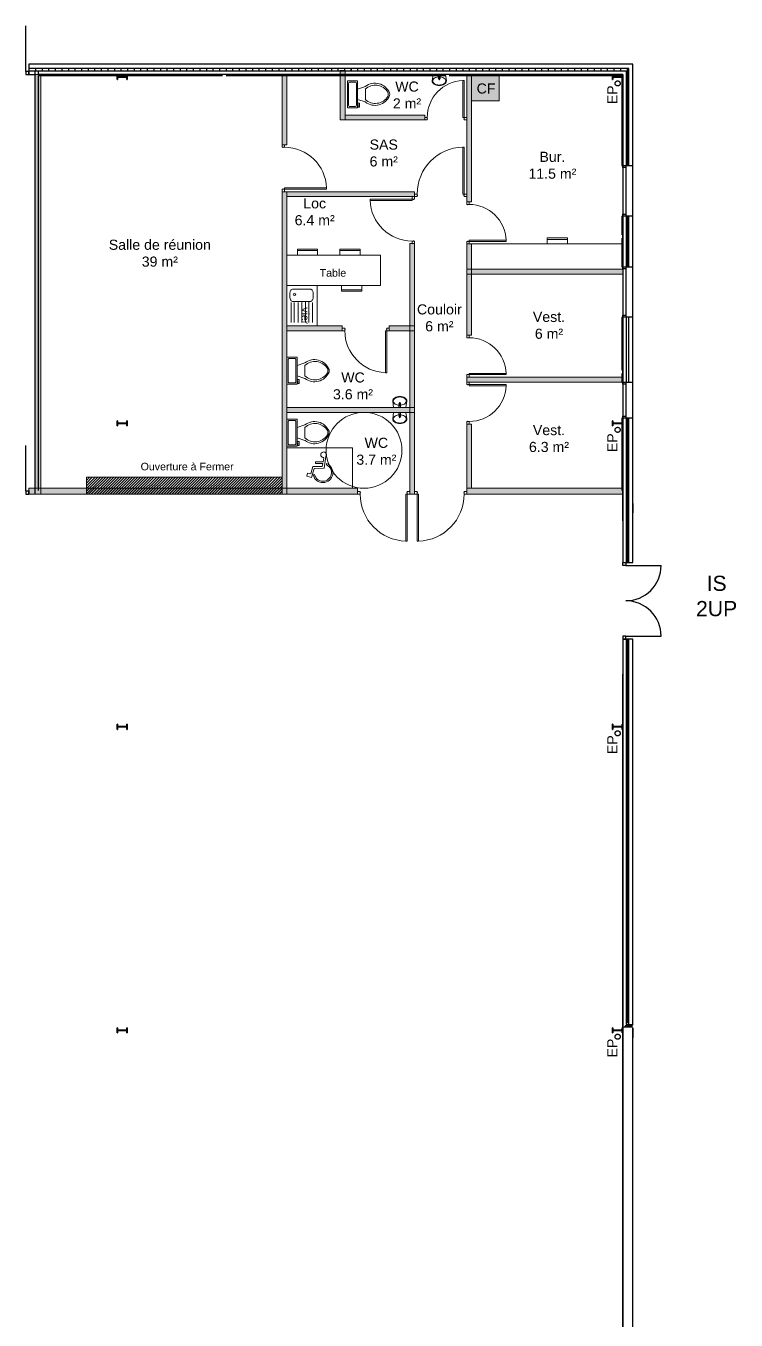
# Model space of a CAD drawing. Header units: millimetres. Extents: x 15590 to 15992, y 1055 to 1132.
# Drawn here: x 15607.87 to 15621.92, y 1090.53 to 1116.12 of the extents above; entities that cross this region are included whole.
import ezdxf

# ---------------------------------------------------------------- set-up
doc = ezdxf.new("R2010")
doc.units = ezdxf.units.MM
doc.header["$MEASUREMENT"] = 0
for name, pattern in [('Cache', [564.444447, 282.222223, -282.222223]), ('Court', [0.25, 0.05, -0.075, 0.05, -0.075]), ('Tirets', [0.004586, 0.002822, -0.001764])]:
    doc.linetypes.add(name, pattern=pattern)
doc.layers.get('0').update_dxf_attribs({"lineweight": 9})
for name, color, linetype in [('Cotation', 7, 'Continuous'), ('EP', 7, 'Continuous'), ('Gondoles.VETTI', 7, 'Continuous'), ('murs exterieurs.P', 7, 'Continuous'), ('murs interieurs.P', 7, 'Continuous'), ('structure', 7, 'Continuous')]:
    doc.layers.add(name, color=color, linetype=linetype)
for name, color, linetype, lineweight in [('DM cloison', 7, 'Continuous', 9), ('DM Divers', 7, 'Continuous', 9), ('DM locaux sociaux', 7, 'Continuous', 9), ('DM porte', 7, 'Continuous', 9), ('DM sanitaire', 7, 'Continuous', 9), ('Eléments', 7, 'Continuous', 9)]:
    doc.layers.add(name, color=color, linetype=linetype, lineweight=lineweight)
doc.styles.add('GENERATED_STYLE_2', font='')
doc.styles.get("Standard").update_dxf_attribs({"font": 'swiss.ttf', "height": 0.2})
doc.styles.get('GENERATED_STYLE_2').set_extended_font_data('Arial Occidental')
pattern_1 = [(90, (15581.94118, 1074.65998), (-0.13, 8e-18), []), (180, (15581.94118, 1074.65998), (-8e-18, -0.13), [])]

# ---------------------------------------------------------------- blocks, each defined once
blk = doc.blocks.new('*U14')
at = {"layer": 'DM cloison'}
blk.add_hatch(color=3, dxfattribs=at).paths.add_polyline_path([(116, 1000), (0, 1000), (0, -7300), (116, -7300)])
blk.add_lwpolyline([(0, 1000), (0, -7300), (116, -7300), (116, 1000)], close=True, dxfattribs=at)
blk = doc.blocks.new('*U15')
at = {"layer": 'DM cloison'}
blk.add_hatch(color=3, dxfattribs=at).paths.add_polyline_path([(-237, 116), (-237, 0), (4866, 0), (4866, 116)])
blk.add_lwpolyline([(-237, 0), (4866, 0), (4866, 116), (-237, 116)], close=True, dxfattribs=at)
blk = doc.blocks.new('*U17')
at = {"layer": 'DM cloison'}
blk.add_hatch(color=3, dxfattribs=at).paths.add_polyline_path([(0, 116), (0, 0), (1400, 0), (1400, 116)])
blk.add_lwpolyline([(0, 0), (1400, 0), (1400, 116), (0, 116)], close=True, dxfattribs=at)
blk = doc.blocks.new('*U18')
at = {"layer": 'DM cloison'}
blk.add_hatch(color=3, dxfattribs=at).paths.add_polyline_path([(-2085, 116), (-2085, 0), (1000, 0), (1000, 116)])
blk.add_lwpolyline([(-2085, 0), (1000, 0), (1000, 116), (-2085, 116)], close=True, dxfattribs=at)
blk = doc.blocks.new('*U19')
at = {"layer": 'DM cloison'}
blk.add_hatch(color=2, dxfattribs=at).paths.add_polyline_path([(-2085, 96), (-2085, 0), (1000, 0), (1000, 96)])
blk.add_lwpolyline([(-2085, 0), (1000, 0), (1000, 96), (-2085, 96)], close=True, dxfattribs=at)
blk = doc.blocks.new('*U24')
at = {"layer": 'DM cloison'}
blk.add_hatch(color=2, dxfattribs=at).paths.add_polyline_path([(96, 1616), (0, 1616), (0, 0), (96, 0)])
blk.add_lwpolyline([(0, 1616), (0, 0), (96, 0), (96, 1616)], close=True, dxfattribs=at)
blk = doc.blocks.new('*U21')
at = {"layer": 'DM cloison'}
blk.add_hatch(color=2, dxfattribs=at).paths.add_polyline_path([(96, 1271), (0, 1271), (0, 0), (96, 0)])
blk.add_lwpolyline([(0, 1271), (0, 0), (96, 0), (96, 1271)], close=True, dxfattribs=at)
blk = doc.blocks.new('*U20')
at = {"layer": 'DM porte'}
for p, q in [((50, 0), (0, 0)), ((0, 0), (0, -50)), ((50, -50), (50, 0)), ((0, -50), (50, -50)), ((15, -50), (15, -55)), ((15, -55), (25, -55)), ((25, -55), (25, -50)), ((50, -50), (50, -75)), ((50, -50), (780, -50)), ((50, -75), (780, -75)), ((780, -75), (780, -50)), ((0, -780), (0, -830)), ((50, -780), (0, -780)), ((0, -830), (50, -830)), ((15, -775), (25, -775)), ((15, -780), (15, -775)), ((25, -775), (25, -780)), ((50, -830), (50, -780))]:
    blk.add_line(p, q, dxfattribs=at)
blk.add_arc((50, -50), 730, 270, 358.0374, dxfattribs=at)
blk = doc.blocks.new('*U35')
at = {"layer": 'DM cloison'}
blk.add_hatch(color=2, dxfattribs=at).paths.add_polyline_path([(96, 1806), (0, 1806), (0, 0), (96, 0)])
blk.add_lwpolyline([(0, 1806), (0, 0), (96, 0), (96, 1806)], close=True, dxfattribs=at)
blk = doc.blocks.new('*U23')
at = {"layer": 'DM cloison'}
blk.add_hatch(color=2, dxfattribs=at).paths.add_polyline_path([(0, 96), (0, 0), (2526, 0), (2526, 96)])
blk.add_lwpolyline([(0, 0), (2526, 0), (2526, 96), (0, 96)], close=True, dxfattribs=at)
blk = doc.blocks.new('Porte 93')
at = {"layer": 'DM porte'}
for p, q in [((-75, 980), (-50, 980)), ((-75, 50), (-75, 980)), ((-50, 50), (-50, 980)), ((-1030, 0), (-1030, 50)), ((-1030, 50), (-980, 50)), ((-980, 0), (-1030, 0)), ((-980, 50), (-980, 0)), ((-975, 25), (-980, 25)), ((-980, 15), (-975, 15)), ((-975, 15), (-975, 25)), ((-50, 50), (-75, 50)), ((-55, 15), (-55, 25)), ((-55, 25), (-50, 25)), ((-50, 15), (-55, 15)), ((-50, 50), (0, 50)), ((-50, 0), (-50, 50)), ((0, 0), (-50, 0)), ((0, 50), (0, 0))]:
    blk.add_line(p, q, dxfattribs=at)
blk.add_arc((-50, 50), 930, 91.5404, 180, dxfattribs=at)
blk = doc.blocks.new('*U25')
at = {"layer": 'DM sanitaire'}
for p, q in [((-64, 533), (-267, 533)), ((-267, 533), (-267, 0)), ((-64, 0), (-64, 533)), ((-241, 483), (-241, 51)), ((-114, 508), (-216, 508)), ((-89, 51), (-89, 483)), ((-64, 368), (89, 419)), ((89, 368), (89, 165)), ((-267, 0), (-64, 0)), ((-216, 25), (-114, 25)), ((-64, 165), (89, 114)), ((-64, 89), (-25, 89)), ((-51, 64), (-64, 64)), ((-51, 13), (-51, 64)), ((-25, 13), (-51, 13)), ((-25, 89), (-25, 13))]:
    blk.add_line(p, q, dxfattribs=at)
for centre, radius, start, end in [((-219, 486), 22.5, 81.8699, 188.1301), ((-111, 486), 22.5, 351.8699, 98.1301), ((281, 177), 309, 22.0284, 128.5307), ((287, 160), 288, 31.053, 133.6321), ((441, 267), 102, 335.7318, 24.2682), ((470, 267), 102, 344.8605, 15.1395), ((-219, 48), 22.5, 171.8699, 278.1301), ((-111, 48), 22.5, 261.8699, 8.1301), ((281, 356), 309, 231.4691, 337.9714), ((287, 373), 288, 226.3677, 328.9468)]:
    blk.add_arc(centre, radius, start, end, dxfattribs=at)
blk = doc.blocks.new('Lavabo')
at = {"layer": 'DM sanitaire', "color": 7, "linetype": 'Continuous'}
for p, q in [((-175, 0), (-200, -183)), ((175, 0), (-175, 0)), ((200, -183), (175, 0)), ((-200, -183), (-196, -209)), ((-196, -209), (-185, -234)), ((-185, -234), (-166, -257)), ((-183, -183), (-180, -160)), ((-180, -206), (-183, -183)), ((-180, -160), (-170, -139)), ((-170, -228), (-180, -206)), ((-170, -139), (-153, -118)), ((-153, -248), (-170, -228)), ((-166, -257), (-142, -278)), ((-153, -118), (-130, -101)), ((-130, -266), (-153, -248)), ((-142, -278), (-111, -294)), ((-130, -101), (-102, -86)), ((-102, -280), (-130, -266)), ((-111, -294), (-77, -306)), ((-102, -86), (-70, -75)), ((-70, -291), (-102, -280)), ((-77, -306), (-39, -314)), ((-70, -75), (-36, -69)), ((-36, -298), (-70, -291)), ((-39, -314), (0, -317)), ((-36, -69), (0, -67)), ((0, -300), (-36, -298)), ((-23, -25), (-25, -29)), ((-25, -29), (-25, -34)), ((-25, -34), (-25, -38)), ((-25, -38), (-23, -42)), ((-23, -26), (-24, -30)), ((-24, -30), (-24, -35)), ((-24, -31), (-24, -32)), ((-24, -32), (-24, -34)), ((-24, -35), (-21, -75)), ((-24, -35), (-21, -75)), ((-24, -35), (-24, -35)), ((-22, -21), (-23, -25)), ((-21, -22), (-23, -26)), ((-23, -42), (-23, -42)), ((-19, -17), (-22, -21)), ((-19, -18), (-21, -22)), ((-21, -75), (-20, -79)), ((-21, -75), (-20, -78)), ((-20, -78), (-19, -82)), ((-20, -79), (-19, -83)), ((-16, -14), (-19, -17)), ((-16, -15), (-19, -18)), ((-19, -82), (-17, -85)), ((-19, -83), (-17, -86)), ((-18, -85), (-11, -138)), ((-17, -85), (-15, -88)), ((-17, -86), (-15, -89)), ((-12, -12), (-16, -14)), ((-12, -13), (-16, -15)), ((-15, -88), (-12, -90)), ((-15, -89), (-12, -91)), ((-14, -73), (-14, -58)), ((-14, -58), (14, -58)), ((-14, -59), (14, -59)), ((-13, -76), (-14, -73)), ((-13, -78), (-13, -76)), ((-12, -80), (-13, -78)), ((-9, -10), (-12, -12)), ((-9, -11), (-12, -13)), ((-10, -82), (-12, -80)), ((-12, -90), (-9, -92)), ((-12, -91), (-9, -93)), ((-11, -138), (-11, -140)), ((-11, -140), (-10, -142)), ((-9, -84), (-10, -82)), ((-10, -142), (-9, -143)), ((-4, -9), (-9, -10)), ((-4, -10), (-9, -11)), ((-7, -85), (-9, -84)), ((-9, -92), (-6, -93)), ((-9, -93), (-6, -94)), ((-9, -143), (-7, -145)), ((-5, -86), (-7, -85)), ((-7, -145), (-6, -146)), ((-6, -93), (-2, -94)), ((-6, -94), (-2, -95)), ((-6, -146), (-4, -147)), ((-2, -87), (-5, -86)), ((0, -9), (-4, -9)), ((0, -9), (-4, -10)), ((-4, -147), (-2, -148)), ((0, -87), (-2, -87)), ((-2, -94), (2, -94)), ((-2, -95), (2, -95)), ((-2, -148), (0, -148)), ((4, -9), (0, -9)), ((4, -10), (0, -9)), ((0, -67), (36, -69)), ((2, -87), (0, -87)), ((0, -148), (2, -148)), ((36, -298), (0, -300)), ((0, -317), (39, -314)), ((5, -86), (2, -87)), ((2, -94), (6, -93)), ((2, -95), (6, -94)), ((2, -148), (4, -147)), ((9, -10), (4, -9)), ((9, -11), (4, -10)), ((4, -147), (6, -146)), ((7, -85), (5, -86)), ((6, -93), (9, -92)), ((6, -94), (9, -93)), ((6, -146), (7, -145)), ((9, -84), (7, -85)), ((7, -145), (9, -143)), ((12, -12), (9, -10)), ((12, -13), (9, -11)), ((10, -82), (9, -84)), ((9, -92), (12, -90)), ((9, -93), (12, -91)), ((9, -143), (10, -142)), ((12, -80), (10, -82)), ((10, -142), (11, -140)), ((11, -138), (18, -85)), ((11, -140), (11, -138)), ((16, -14), (12, -12)), ((16, -15), (12, -13)), ((13, -78), (12, -80)), ((12, -90), (15, -88)), ((12, -91), (15, -89)), ((14, -73), (13, -76)), ((13, -76), (13, -78)), ((14, -58), (14, -73)), ((15, -88), (17, -85)), ((15, -89), (17, -86)), ((19, -17), (16, -14)), ((19, -18), (16, -15)), ((17, -85), (19, -82)), ((17, -86), (19, -83)), ((22, -21), (19, -17)), ((21, -22), (19, -18)), ((19, -82), (20, -78)), ((19, -83), (20, -79)), ((20, -79), (21, -75)), ((20, -78), (21, -75)), ((23, -26), (21, -22)), ((21, -75), (24, -35)), ((21, -75), (24, -35)), ((23, -25), (22, -21)), ((25, -29), (23, -25)), ((24, -30), (23, -26)), ((23, -42), (25, -38)), ((23, -42), (23, -42)), ((24, -35), (24, -30)), ((24, -32), (24, -31)), ((24, -34), (24, -32)), ((24, -35), (24, -35)), ((25, -34), (25, -29)), ((25, -38), (25, -34)), ((36, -69), (70, -75)), ((70, -291), (36, -298)), ((39, -314), (77, -306)), ((70, -75), (102, -86)), ((102, -280), (70, -291)), ((77, -306), (111, -294)), ((102, -86), (130, -101)), ((130, -266), (102, -280)), ((111, -294), (142, -278)), ((130, -101), (153, -118)), ((153, -248), (130, -266)), ((142, -278), (166, -257)), ((153, -118), (170, -139)), ((170, -228), (153, -248)), ((166, -257), (185, -234)), ((170, -139), (180, -160)), ((180, -206), (170, -228)), ((180, -160), (183, -183)), ((183, -183), (180, -206)), ((185, -234), (196, -209)), ((196, -209), (200, -183))]:
    blk.add_line(p, q, dxfattribs=at)
blk.add_circle((0, -100), 30, dxfattribs=at)
blk = doc.blocks.new('Cigle handicapé')
at = {"layer": 'DM sanitaire', "color": 0, "linetype": 'ByBlock'}
for p, q in [((4, 214), (20, 296)), ((60, 322), (28, 86)), ((-235, -25), (-199, 123)), ((-172, 85), (-222, -96)), ((-199, 123), (-15, 124)), ((28, 86), (-172, 85)), ((-144, 213), (4, 214)), ((-144, 181), (-144, 213)), ((-3, 182), (-144, 181)), ((-15, 124), (-3, 182)), ((73, 183), (69, 154)), ((-315, -68), (-301, -11)), ((-222, -96), (-315, -68)), ((-301, -11), (-235, -25)), ((-192, -44), (-165, -37))]:
    blk.add_line(p, q, dxfattribs=at)
for centre, radius, start, end in [((13, 353), 56.3, 326.5723, 277.3675), ((0, 0), 197, 192.7923, 68.4146), ((0, 0), 169, 192.7923, 66.0275)]:
    blk.add_arc(centre, radius, start, end, dxfattribs=at)
blk = doc.blocks.new('Handi sanitaire')
at = {"layer": 'DM sanitaire'}
blk.add_lwpolyline([(0, 0), (1300, 0), (1300, 800), (0, 800)], close=True, dxfattribs=at)
blk.add_blockref('Cigle handicapé', (712, 309), dxfattribs=at)
blk = doc.blocks.new('*U34')
at = {"layer": 'DM cloison'}
blk.add_hatch(color=2, dxfattribs=at).paths.add_polyline_path([(96, 3338), (0, 3338), (0, 0), (96, 0)])
blk.add_lwpolyline([(0, 3338), (0, 0), (96, 0), (96, 3338)], close=True, dxfattribs=at)
blk = doc.blocks.new('*U29')
at = {"layer": 'DM cloison'}
blk.add_hatch(color=2, dxfattribs=at).paths.add_polyline_path([(500, 96), (500, 0), (1000, 0), (1000, 96)])
blk.add_lwpolyline([(500, 0), (1000, 0), (1000, 96), (500, 96)], close=True, dxfattribs=at)
blk = doc.blocks.new('*U31')
at = {"layer": 'DM porte'}
for p, q in [((-880, 50), (-930, 50)), ((-930, 50), (-930, 0)), ((-930, 0), (-880, 0)), ((-880, 0), (-880, 50)), ((-880, 35), (-875, 35)), ((-875, 25), (-880, 25)), ((-875, 35), (-875, 25)), ((-50, 0), (-75, 0)), ((-75, 0), (-75, -830)), ((-55, 35), (-55, 25)), ((-50, 35), (-55, 35)), ((-55, 25), (-50, 25)), ((-50, 50), (-50, 0)), ((0, 50), (-50, 50)), ((-50, 0), (0, 0)), ((-50, 0), (-50, -830)), ((0, 0), (0, 50)), ((-75, -830), (-50, -830))]:
    blk.add_line(p, q, dxfattribs=at)
blk.add_arc((-50, 0), 830, 180, 268.274, dxfattribs=at)
blk = doc.blocks.new('*U32')
at = {"layer": 'DM cloison'}
blk.add_hatch(color=2, dxfattribs=at).paths.add_polyline_path([(0, 96), (0, 0), (1096, 0), (1096, 96)])
blk.add_lwpolyline([(0, 0), (1096, 0), (1096, 96), (0, 96)], close=True, dxfattribs=at)
blk = doc.blocks.new('*U33')
at = {"layer": 'DM porte'}
for p, q in [((-50, 0), (0, 0)), ((0, 0), (0, -50)), ((-50, -50), (-880, -50)), ((-880, -75), (-880, -50)), ((-50, -75), (-880, -75)), ((-50, -50), (-50, 0)), ((0, -50), (-50, -50)), ((-50, -50), (-50, -75)), ((-25, -55), (-25, -50)), ((-15, -55), (-25, -55)), ((-15, -50), (-15, -55)), ((-50, -930), (-50, -880)), ((-50, -880), (0, -880)), ((0, -930), (-50, -930)), ((-15, -875), (-25, -875)), ((-25, -875), (-25, -880)), ((-15, -880), (-15, -875)), ((0, -880), (0, -930))]:
    blk.add_line(p, q, dxfattribs=at)
blk.add_arc((-50, -50), 830, 181.726, 270, dxfattribs=at)
blk = doc.blocks.new('*U22')
at = {"layer": 'DM cloison'}
blk.add_hatch(color=2, dxfattribs=at).paths.add_polyline_path([(96, 2236), (0, 2236), (0, -285), (96, -285)])
blk.add_lwpolyline([(0, 2236), (0, -285), (96, -285), (96, 2236)], close=True, dxfattribs=at)
blk = doc.blocks.new('*U36')
at = {"layer": 'DM cloison'}
blk.add_hatch(color=2, dxfattribs=at).paths.add_polyline_path([(-1405, 96), (-1405, 0), (170, 0), (170, 96)])
blk.add_lwpolyline([(-1405, 0), (170, 0), (170, 96), (-1405, 96)], close=True, dxfattribs=at)
blk = doc.blocks.new('*U37')
at = {"layer": 'DM cloison'}
blk.add_hatch(color=2, dxfattribs=at).paths.add_polyline_path([(96, 1000), (0, 1000), (0, 19), (96, 19)])
blk.add_lwpolyline([(0, 1000), (0, 19), (96, 19), (96, 1000)], close=True, dxfattribs=at)
blk = doc.blocks.new('Porte 73')
at = {"layer": 'DM porte'}
for p, q in [((-75, 780), (-50, 780)), ((-75, 50), (-75, 780)), ((-50, 50), (-50, 780)), ((-830, 0), (-830, 50)), ((-830, 50), (-780, 50)), ((-780, 0), (-830, 0)), ((-780, 50), (-780, 0)), ((-775, 25), (-780, 25)), ((-780, 15), (-775, 15)), ((-775, 15), (-775, 25)), ((-50, 50), (-75, 50)), ((-55, 15), (-55, 25)), ((-55, 25), (-50, 25)), ((-50, 15), (-55, 15)), ((-50, 50), (0, 50)), ((-50, 0), (-50, 50)), ((0, 0), (-50, 0)), ((0, 50), (0, 0))]:
    blk.add_line(p, q, dxfattribs=at)
blk.add_arc((-50, 50), 730, 91.9626, 180, dxfattribs=at)
blk = doc.blocks.new('*U38')
at = {"layer": 'DM porte'}
for p, q in [((0, 880), (0, 930)), ((0, 930), (50, 930)), ((50, 880), (0, 880)), ((15, 880), (15, 875)), ((15, 875), (25, 875)), ((25, 875), (25, 880)), ((50, 930), (50, 880)), ((0, 50), (50, 50)), ((0, 0), (0, 50)), ((50, 0), (0, 0)), ((15, 55), (25, 55)), ((15, 50), (15, 55)), ((25, 55), (25, 50)), ((50, 50), (50, 75)), ((50, 75), (880, 75)), ((50, 50), (50, 0)), ((50, 50), (880, 50)), ((880, 75), (880, 50))]:
    blk.add_line(p, q, dxfattribs=at)
blk.add_arc((50, 50), 830, 1.726, 90, dxfattribs=at)
blk = doc.blocks.new('*U39')
at = {"layer": 'DM cloison'}
blk.add_hatch(color=2, dxfattribs=at).paths.add_polyline_path([(96, 5864), (0, 5864), (0, 0), (96, 0)])
blk.add_lwpolyline([(0, 5864), (0, 0), (96, 0), (96, 5864)], close=True, dxfattribs=at)
blk = doc.blocks.new('*U40')
at = {"layer": 'DM cloison'}
blk.add_hatch(color=2, dxfattribs=at).paths.add_polyline_path([(96, 1389), (0, 1389), (0, 0), (96, 0)])
blk.add_lwpolyline([(0, 1389), (0, 0), (96, 0), (96, 1389)], close=True, dxfattribs=at)
blk = doc.blocks.new('2 UP')
at = {"layer": 'DM Divers', "insert": (66, -204), "char_height": 300, "width": 1121.01, "attachment_point": 2}
blk.add_mtext('{\\fArial|b0|i0|c0|p34;\\C1;IS \\P2UP}', dxfattribs=at)
blk = doc.blocks.new('Chaise')
at = {"layer": 'DM Divers', "linetype": 'Continuous', "lineweight": 9, "ltscale": 0.4}
for p, q in [((0, 0), (0, 118)), ((400, 118), (400, 0))]:
    blk.add_line(p, q, dxfattribs=at)
at = {"layer": 'DM Divers', "lineweight": 9}
for p, q in [((0, 118), (400, 118)), ((0, 87), (400, 87))]:
    blk.add_line(p, q, dxfattribs=at)
blk = doc.blocks.new('Table')
at = {"layer": 'DM locaux sociaux'}
for p, q in [((1852, 600), (0, 600)), ((0, 600), (0, 0)), ((1852, 0), (1852, 600)), ((0, 0), (1852, 0))]:
    blk.add_line(p, q, dxfattribs=at)
blk.add_text('Table', height=150, dxfattribs=at).set_placement((649, 173))
blk = doc.blocks.new('*U55')
at = {"layer": 'DM Divers', "linetype": 'Continuous', "lineweight": 9, "ltscale": 0.4}
for p, q in [((-400, 118), (-400, 236)), ((0, 236), (0, 118))]:
    blk.add_line(p, q, dxfattribs=at)
at = {"layer": 'DM Divers', "lineweight": 9}
for p, q in [((0, 149), (-400, 149)), ((0, 118), (-400, 118))]:
    blk.add_line(p, q, dxfattribs=at)
blk = doc.blocks.new('CF')
blk.add_hatch(color=253).paths.add_polyline_path([(0, 0), (550, 0), (550, 500), (0, 500)])
at = {"layer": 'DM locaux sociaux'}
blk.add_lwpolyline([(0, 0), (550, 0), (550, 500), (0, 500)], close=True, dxfattribs=at)
at = {"layer": 'Eléments', "color": 5, "linetype": 'Cache', "ltscale": 250}
blk.add_lwpolyline([(0, 0), (550, 0), (550, 500), (0, 500)], close=True, dxfattribs=at)
at = {"layer": 'DM locaux sociaux', "insert": (101, 342), "char_height": 200, "width": 1584.49, "attachment_point": 1}
blk.add_mtext('{\\fArial|b0|i0|c238|p34;\\C1;CF}', dxfattribs=at)

msp = doc.modelspace()

# ---------------------------------------------------------------- hatches: boundary and pattern name
at = {"layer": 'DM cloison'}
h = msp.add_hatch(dxfattribs=at)
h.set_pattern_fill('ANSI31', color=1, scale=0.3, style=0)
h.set_pattern_definition([(45, (15590.298628, 1070.328434), (-0.026516504, 0.026516504), [])])
h.paths.add_polyline_path([(15612.941, 1106.859), (15609.071, 1106.859), (15609.071, 1107.197), (15612.941, 1107.197)])
at = {"layer": 'murs exterieurs.P', "linetype": 'Continuous', "ltscale": 1000}
h = msp.add_hatch(dxfattribs=at)
h.set_pattern_fill('ISOLANT_POLYSTYRENE_0005', color=256, scale=0.1, angle=90, style=0, pattern_type=2)
h.set_pattern_definition(pattern_1)
h.paths.add_polyline_path([(15610.007, 1115.279), (15607.935, 1115.279), (15607.935, 1115.229), (15610.007, 1115.229)], flags=0)
h = msp.add_hatch(dxfattribs=at)
h.set_pattern_fill('ISOLANT_POLYSTYRENE_0005', color=256, scale=0.1, angle=90, style=0, pattern_type=2)
h.set_pattern_definition([(90, (15583.89069, 1074.65998), (-0.13, 8e-18), []), (180, (15583.89069, 1074.65998), (-8e-18, -0.13), [])])
h.paths.add_polyline_path([(15611.956, 1115.279), (15609.884, 1115.279), (15609.884, 1115.229), (15611.956, 1115.229)], flags=0)
h = msp.add_hatch(dxfattribs=at)
h.set_pattern_fill('ISOLANT_POLYSTYRENE_0005', color=256, scale=0.1, angle=90, style=0, pattern_type=2)
h.set_pattern_definition(pattern_1)
h.paths.add_polyline_path([(15613.003, 1115.279), (15611.007, 1115.279), (15611.007, 1115.229), (15613.003, 1115.229)], flags=0)
h = msp.add_hatch(dxfattribs=at)
h.set_pattern_fill('ISOLANT_POLYSTYRENE_0005', color=256, scale=0.1, angle=90, style=0, pattern_type=2)
h.set_pattern_definition([(90, (15586.75277, 1074.65998), (-0.13, 8e-18), []), (180, (15586.75277, 1074.65998), (-8e-18, -0.13), [])])
h.paths.add_polyline_path([(15614.818, 1115.279), (15612.746, 1115.279), (15612.746, 1115.229), (15614.818, 1115.229)], flags=0)
h = msp.add_hatch(dxfattribs=at)
h.set_pattern_fill('ISOLANT_POLYSTYRENE_0005', color=256, scale=0.1, angle=90, style=0, pattern_type=2)
h.set_pattern_definition(pattern_1)
h.paths.add_polyline_path([(15619.799, 1115.279), (15614.003, 1115.279), (15614.003, 1115.229), (15619.749, 1115.229)], flags=0)
h = msp.add_hatch(dxfattribs=at)
h.set_pattern_fill('ISOLANT_POLYSTYRENE_0005', color=256, scale=0.1, angle=90, style=0, pattern_type=2)
h.set_pattern_definition(pattern_1)
h.paths.add_polyline_path([(15619.799, 1113.356), (15619.799, 1115.279), (15619.749, 1115.229), (15619.749, 1113.356)], flags=0)
h = msp.add_hatch(dxfattribs=at)
h.set_pattern_fill('ISOLANT_POLYSTYRENE_0005', color=256, scale=0.1, angle=90, style=0, pattern_type=2)
h.set_pattern_definition(pattern_1)
h.paths.add_polyline_path([(15619.799, 1111.356), (15619.799, 1112.356), (15619.749, 1112.356), (15619.749, 1111.356)], flags=0)
h = msp.add_hatch(dxfattribs=at)
h.set_pattern_fill('ISOLANT_POLYSTYRENE_0005', color=256, scale=0.1, angle=90, style=0, pattern_type=2)
h.set_pattern_definition(pattern_1)
h.paths.add_polyline_path([(15619.799, 1105.51), (15619.799, 1108.361), (15619.749, 1108.361), (15619.749, 1105.51)], flags=0)
h = msp.add_hatch(dxfattribs=at)
h.set_pattern_fill('ISOLANT_POLYSTYRENE_0005', color=256, scale=0.1, angle=90, style=0, pattern_type=2)
h.set_pattern_definition(pattern_1)
h.paths.add_polyline_path([(15619.799, 1096.428), (15619.799, 1103.99), (15619.749, 1103.99), (15619.749, 1096.378)], flags=0)
msp.add_hatch(color=256, dxfattribs=at).paths.add_polyline_path([(15619.679, 1096.308), (15619.879, 1096.308), (15619.879, 1096.378), (15619.749, 1096.378)], flags=0)

# ---------------------------------------------------------------- linework, layer by layer
at = {"layer": 'Cotation', "linetype": 'Continuous', "ltscale": 1000}
for p, q in [((15615.004, 1115.359), (15614.816, 1115.359)), ((15615.004, 1115.159), (15614.816, 1115.159)), ((15617.502, 1115.359), (15617.314, 1115.359)), ((15617.502, 1115.159), (15617.314, 1115.159)), ((15619.659, 1107.711), (15619.659, 1107.523)), ((15619.679, 1107.711), (15619.679, 1107.523))]:
    msp.add_line(p, q, dxfattribs=at)
at = {"layer": 'DM cloison'}
msp.add_line((15616.689, 1111.808), (15619.679, 1111.808), dxfattribs=at)
at = {"layer": 'DM cloison', "color": 1}
msp.add_lwpolyline([(15612.941, 1106.859), (15609.071, 1106.859), (15609.071, 1107.197), (15612.941, 1107.197)], close=True, dxfattribs=at)
at = {"layer": 'DM locaux sociaux', "color": 1, "linetype": 'Cache'}
msp.add_circle((15614.563, 1107.726), 0.75, dxfattribs=at)
at = {"layer": 'DM sanitaire', "color": 7, "linetype": 'Continuous'}
for p, q in [((15613.037, 1110.787), (15613.037, 1110.987)), ((15613.037, 1110.187), (15613.037, 1110.987)), ((15613.037, 1110.987), (15613.637, 1110.987)), ((15613.097, 1110.838), (15613.099, 1110.853)), ((15613.097, 1110.746), (15613.097, 1110.838)), ((15613.099, 1110.853), (15613.102, 1110.867)), ((15613.102, 1110.867), (15613.108, 1110.88)), ((15613.108, 1110.88), (15613.115, 1110.891)), ((15613.115, 1110.891), (15613.124, 1110.9)), ((15613.124, 1110.9), (15613.134, 1110.907)), ((15613.134, 1110.907), (15613.146, 1110.912)), ((15613.146, 1110.912), (15613.157, 1110.913)), ((15613.497, 1110.913), (15613.157, 1110.913)), ((15613.169, 1110.821), (15613.162, 1110.807)), ((15613.162, 1110.807), (15613.169, 1110.793)), ((15613.187, 1110.827), (15613.169, 1110.821)), ((15613.169, 1110.793), (15613.187, 1110.787)), ((15613.204, 1110.821), (15613.187, 1110.827)), ((15613.187, 1110.787), (15613.204, 1110.793)), ((15613.212, 1110.807), (15613.204, 1110.821)), ((15613.204, 1110.793), (15613.212, 1110.807)), ((15613.509, 1110.912), (15613.497, 1110.913)), ((15613.52, 1110.907), (15613.509, 1110.912)), ((15613.531, 1110.9), (15613.52, 1110.907)), ((15613.54, 1110.891), (15613.531, 1110.9)), ((15613.547, 1110.88), (15613.54, 1110.891)), ((15613.553, 1110.867), (15613.547, 1110.88)), ((15613.556, 1110.853), (15613.553, 1110.867)), ((15613.557, 1110.838), (15613.556, 1110.853)), ((15613.557, 1110.746), (15613.557, 1110.838)), ((15613.637, 1110.187), (15613.637, 1110.987)), ((15613.637, 1110.987), (15613.637, 1110.187)), ((15613.099, 1110.731), (15613.097, 1110.746)), ((15613.102, 1110.717), (15613.099, 1110.731)), ((15613.108, 1110.704), (15613.102, 1110.717)), ((15613.115, 1110.693), (15613.108, 1110.704)), ((15613.124, 1110.684), (15613.115, 1110.693)), ((15613.123, 1110.649), (15613.123, 1110.251)), ((15613.134, 1110.677), (15613.124, 1110.684)), ((15613.146, 1110.672), (15613.134, 1110.677)), ((15613.157, 1110.671), (15613.146, 1110.672)), ((15613.497, 1110.671), (15613.157, 1110.671)), ((15613.18, 1110.649), (15613.18, 1110.251)), ((15613.263, 1110.649), (15613.263, 1110.251)), ((15613.333, 1110.649), (15613.333, 1110.251)), ((15613.403, 1110.649), (15613.403, 1110.251)), ((15613.473, 1110.649), (15613.473, 1110.251)), ((15613.497, 1110.671), (15613.509, 1110.672)), ((15613.509, 1110.672), (15613.52, 1110.677)), ((15613.52, 1110.677), (15613.531, 1110.684)), ((15613.531, 1110.684), (15613.54, 1110.693)), ((15613.54, 1110.693), (15613.547, 1110.704)), ((15613.543, 1110.649), (15613.543, 1110.251)), ((15613.547, 1110.704), (15613.553, 1110.717)), ((15613.553, 1110.717), (15613.556, 1110.731)), ((15613.556, 1110.731), (15613.557, 1110.746)), ((15613.637, 1110.187), (15613.037, 1110.187))]:
    msp.add_line(p, q, dxfattribs=at)
at = {"layer": 'EP', "linetype": 'Tirets', "ltscale": 1000}
for centre in [(15619.579, 1114.981), (15619.579, 1108.131), (15619.579, 1102.13), (15619.579, 1096.129)]:
    msp.add_circle(centre, 0.05, dxfattribs=at)
at = {"layer": 'Gondoles.VETTI', "linetype": 'Continuous', "ltscale": 1000}
for p, q in [((15619.679, 1106.759), (15619.679, 1106.859)), ((15619.679, 1106.859), (15619.679, 1106.329)), ((15619.679, 1106.329), (15619.679, 1106.759)), ((15619.679, 1103.3), (15619.679, 1076.7)), ((15619.679, 1076.7), (15619.679, 1103.3))]:
    msp.add_line(p, q, dxfattribs=at)
at = {"layer": 'murs exterieurs.P', "linetype": 'Continuous', "ltscale": 1000}
for p, q in [((15607.875, 1115.219), (15607.875, 1116.119)), ((15607.935, 1115.219), (15607.875, 1115.219)), ((15607.875, 1115.219), (15607.875, 1115.159)), ((15607.875, 1115.159), (15607.935, 1115.159)), ((15607.935, 1115.359), (15607.935, 1115.279)), ((15611.007, 1115.279), (15607.935, 1115.279)), ((15607.935, 1115.279), (15607.935, 1115.229)), ((15607.935, 1115.159), (15607.935, 1115.219)), ((15608.055, 1115.229), (15608.055, 1115.159)), ((15608.125, 1115.159), (15608.125, 1115.229)), ((15610.007, 1115.159), (15611.007, 1115.159)), ((15614.003, 1115.279), (15611.007, 1115.279)), ((15613.003, 1115.159), (15614.003, 1115.159)), ((15619.799, 1115.279), (15614.003, 1115.279)), ((15619.799, 1113.356), (15619.799, 1115.279)), ((15619.679, 1113.356), (15619.679, 1112.356)), ((15619.679, 1113.316), (15619.679, 1113.356)), ((15619.679, 1113.356), (15619.739, 1113.356)), ((15619.739, 1113.356), (15619.739, 1113.316)), ((15619.749, 1113.356), (15619.799, 1113.356)), ((15619.799, 1113.356), (15619.879, 1113.356)), ((15619.879, 1112.356), (15619.879, 1113.356)), ((15619.739, 1113.316), (15619.679, 1113.316)), ((15619.679, 1113.316), (15619.679, 1112.396)), ((15619.739, 1113.316), (15619.739, 1112.396)), ((15619.679, 1112.356), (15619.679, 1112.396)), ((15619.679, 1112.396), (15619.739, 1112.396)), ((15619.739, 1112.356), (15619.679, 1112.356)), ((15619.739, 1112.396), (15619.739, 1112.356)), ((15619.799, 1112.356), (15619.749, 1112.356)), ((15619.879, 1112.356), (15619.799, 1112.356)), ((15619.799, 1111.356), (15619.799, 1112.356)), ((15619.679, 1111.356), (15619.679, 1110.356)), ((15619.679, 1111.316), (15619.679, 1111.356)), ((15619.679, 1111.356), (15619.739, 1111.356)), ((15619.739, 1111.316), (15619.679, 1111.316)), ((15619.679, 1111.316), (15619.679, 1110.396)), ((15619.739, 1111.356), (15619.739, 1111.316)), ((15619.739, 1111.316), (15619.739, 1110.396)), ((15619.749, 1111.356), (15619.799, 1111.356)), ((15619.799, 1111.356), (15619.879, 1111.356)), ((15619.879, 1110.356), (15619.879, 1111.356)), ((15619.679, 1110.356), (15619.679, 1110.396)), ((15619.679, 1110.396), (15619.739, 1110.396)), ((15619.739, 1110.356), (15619.679, 1110.356)), ((15619.739, 1110.396), (15619.739, 1110.356)), ((15619.799, 1110.356), (15619.749, 1110.356)), ((15619.879, 1110.356), (15619.799, 1110.356)), ((15619.799, 1109.076), (15619.799, 1110.356)), ((15619.679, 1109.076), (15619.679, 1108.361)), ((15619.679, 1109.036), (15619.679, 1109.076)), ((15619.679, 1109.076), (15619.739, 1109.076)), ((15619.739, 1109.036), (15619.679, 1109.036)), ((15619.679, 1109.036), (15619.679, 1108.401)), ((15619.739, 1109.076), (15619.739, 1109.036)), ((15619.739, 1109.036), (15619.739, 1108.401)), ((15619.749, 1109.076), (15619.799, 1109.076)), ((15619.799, 1109.076), (15619.879, 1109.076)), ((15619.879, 1108.361), (15619.879, 1109.076)), ((15619.679, 1108.361), (15619.679, 1108.401)), ((15619.679, 1108.401), (15619.739, 1108.401)), ((15619.739, 1108.361), (15619.679, 1108.361)), ((15619.739, 1108.401), (15619.739, 1108.361)), ((15619.799, 1108.361), (15619.749, 1108.361)), ((15619.879, 1108.361), (15619.799, 1108.361)), ((15619.799, 1105.51), (15619.799, 1108.361)), ((15607.875, 1106.919), (15607.875, 1107.819)), ((15607.935, 1106.919), (15607.875, 1106.919)), ((15607.875, 1106.919), (15607.875, 1106.859)), ((15607.875, 1106.859), (15607.935, 1106.859)), ((15607.935, 1106.859), (15607.935, 1106.919)), ((15619.679, 1105.45), (15619.679, 1105.51)), ((15619.679, 1105.51), (15619.739, 1105.51)), ((15619.739, 1105.45), (15619.679, 1105.45)), ((15619.739, 1105.51), (15619.739, 1105.45)), ((15619.739, 1105.45), (15620.439, 1105.45)), ((15619.749, 1105.51), (15619.799, 1105.51)), ((15619.799, 1105.51), (15619.879, 1105.51)), ((15619.739, 1104.05), (15619.679, 1104.05)), ((15619.679, 1104.05), (15619.679, 1103.99)), ((15619.679, 1103.99), (15619.739, 1103.99)), ((15619.739, 1103.99), (15619.739, 1104.05)), ((15619.739, 1104.05), (15620.439, 1104.05)), ((15619.799, 1103.99), (15619.749, 1103.99)), ((15619.879, 1103.99), (15619.799, 1103.99)), ((15619.799, 1096.374), (15619.799, 1103.99))]:
    msp.add_line(p, q, dxfattribs=at)
at = {"layer": 'murs exterieurs.P', "color": 31, "linetype": 'Continuous', "lineweight": 25, "ltscale": 1000}
for p, q in [((15607.935, 1115.229), (15607.935, 1115.159)), ((15607.935, 1115.229), (15611.007, 1115.229)), ((15611.007, 1115.229), (15614.003, 1115.229)), ((15614.003, 1115.229), (15619.749, 1115.229)), ((15619.749, 1115.229), (15619.749, 1113.356)), ((15619.679, 1113.356), (15619.749, 1113.356)), ((15619.749, 1112.356), (15619.679, 1112.356)), ((15619.749, 1112.356), (15619.749, 1111.356)), ((15619.679, 1111.356), (15619.749, 1111.356)), ((15619.749, 1110.356), (15619.679, 1110.356)), ((15619.749, 1110.356), (15619.749, 1109.076)), ((15619.679, 1109.076), (15619.749, 1109.076)), ((15619.749, 1108.361), (15619.679, 1108.361)), ((15619.749, 1108.361), (15619.749, 1105.51)), ((15607.935, 1106.929), (15607.935, 1106.859)), ((15619.679, 1105.51), (15619.749, 1105.51)), ((15619.749, 1103.99), (15619.679, 1103.99)), ((15619.749, 1103.99), (15619.749, 1096.378))]:
    msp.add_line(p, q, dxfattribs=at)
at = {"layer": 'murs exterieurs.P', "linetype": 'Continuous', "ltscale": 1000, "flags": 128}
for points in [[(15611.007, 1115.359), (15607.935, 1115.359)], [(15613.003, 1115.359), (15611.007, 1115.359)], [(15619.879, 1115.359), (15612.953, 1115.359)], [(15619.879, 1113.356), (15619.879, 1115.359)], [(15619.879, 1111.356), (15619.879, 1112.356)], [(15619.879, 1109.076), (15619.879, 1110.356)], [(15619.879, 1105.51), (15619.879, 1108.361)], [(15619.879, 1096.359), (15619.879, 1103.99)], [(15619.679, 1096.308), (15619.679, 1070.51)], [(15619.879, 1070.51), (15619.879, 1096.308)]]:
    msp.add_lwpolyline(points, dxfattribs=at)
at = {"layer": 'murs exterieurs.P', "color": 31, "linetype": 'Continuous', "lineweight": 25, "ltscale": 1000, "flags": 128}
for points in [[(15607.935, 1115.159), (15608.055, 1115.159)], [(15608.125, 1115.159), (15610.007, 1115.159)], [(15611.007, 1115.159), (15611.763, 1115.159)], [(15611.833, 1115.159), (15613.003, 1115.159)], [(15614.003, 1115.159), (15616.174, 1115.159)], [(15616.244, 1115.159), (15619.679, 1115.159)], [(15619.679, 1115.159), (15619.679, 1113.356)], [(15619.679, 1112.356), (15619.679, 1111.356)], [(15619.679, 1110.356), (15619.679, 1109.076)], [(15619.679, 1108.361), (15619.679, 1105.51)], [(15619.679, 1103.99), (15619.679, 1096.308)]]:
    msp.add_lwpolyline(points, dxfattribs=at)
at = {"layer": 'murs exterieurs.P', "linetype": 'Continuous', "ltscale": 1000}
for centre, start, end in [((15619.739, 1105.45), 270, 0), ((15619.739, 1104.05), 0, 90)]:
    msp.add_arc(centre, 0.7, start, end, dxfattribs=at)
msp.add_point((15619.679, 1096.308), dxfattribs=at)
at = {"layer": 'murs interieurs.P', "linetype": 'Continuous', "ltscale": 1000}
for p, q in [((15619.659, 1113.356), (15619.679, 1113.356)), ((15619.659, 1113.356), (15619.679, 1113.356)), ((15619.659, 1112.356), (15619.679, 1112.356)), ((15619.659, 1112.356), (15619.679, 1112.356)), ((15619.659, 1111.356), (15619.679, 1111.356)), ((15619.659, 1111.356), (15619.679, 1111.356)), ((15619.659, 1110.356), (15619.679, 1110.356)), ((15619.659, 1110.356), (15619.679, 1110.356)), ((15619.659, 1109.076), (15619.679, 1109.076)), ((15619.659, 1109.076), (15619.679, 1109.076)), ((15619.659, 1108.361), (15619.679, 1108.361)), ((15619.659, 1108.361), (15619.679, 1108.361))]:
    msp.add_line(p, q, dxfattribs=at)
at = {"layer": 'murs interieurs.P', "linetype": 'Continuous', "ltscale": 1000, "flags": 128}
for points in [[(15608.055, 1115.159), (15608.055, 1106.859)], [(15608.125, 1111.453), (15608.125, 1115.139)], [(15608.125, 1109.156), (15608.125, 1111.453)], [(15608.125, 1106.929), (15608.125, 1109.156)], [(15619.879, 1096.308), (15619.879, 1096.108)]]:
    msp.add_lwpolyline(points, dxfattribs=at)
at = {"layer": 'murs interieurs.P', "linetype": 'Court', "ltscale": 1000, "flags": 128}
for points in [[(15611.833, 1115.159), (15608.125, 1115.159)], [(15608.125, 1115.139), (15611.763, 1115.139)], [(15616.244, 1115.159), (15611.833, 1115.159)], [(15611.833, 1115.139), (15616.174, 1115.139)], [(15619.679, 1115.159), (15616.244, 1115.159)], [(15616.244, 1115.139), (15619.659, 1115.139)], [(15619.659, 1115.139), (15619.659, 1113.356)], [(15619.679, 1113.356), (15619.679, 1115.159)], [(15619.659, 1112.356), (15619.659, 1111.988)], [(15619.679, 1111.356), (15619.679, 1112.356)], [(15619.659, 1111.918), (15619.659, 1111.356)], [(15619.659, 1110.356), (15619.659, 1109.312)], [(15619.679, 1109.076), (15619.679, 1110.356)], [(15619.659, 1109.242), (15619.659, 1109.076)], [(15619.659, 1108.361), (15619.659, 1106.929)], [(15619.679, 1106.859), (15619.679, 1108.361)]]:
    msp.add_lwpolyline(points, dxfattribs=at)
at = {"layer": 'structure', "color": 160, "linetype": 'Continuous', "lineweight": 35, "ltscale": 1000}
for p, q in [((15609.688, 1115.159), (15609.679, 1115.159)), ((15609.679, 1115.159), (15609.679, 1115.059)), ((15609.688, 1115.118), (15609.688, 1115.159)), ((15609.879, 1115.159), (15609.871, 1115.159)), ((15609.871, 1115.159), (15609.871, 1115.118)), ((15609.879, 1115.059), (15609.879, 1115.159)), ((15619.487, 1115.159), (15619.479, 1115.159)), ((15619.479, 1115.159), (15619.479, 1115.059)), ((15619.487, 1115.118), (15619.487, 1115.159)), ((15619.679, 1115.159), (15619.67, 1115.159)), ((15619.67, 1115.159), (15619.67, 1115.118)), ((15619.679, 1115.059), (15619.679, 1115.159)), ((15609.679, 1115.059), (15609.688, 1115.059)), ((15609.688, 1115.059), (15609.688, 1115.101)), ((15609.865, 1115.112), (15609.693, 1115.112)), ((15609.693, 1115.106), (15609.865, 1115.106)), ((15609.871, 1115.101), (15609.871, 1115.059)), ((15609.871, 1115.059), (15609.879, 1115.059)), ((15619.479, 1115.059), (15619.487, 1115.059)), ((15619.487, 1115.059), (15619.487, 1115.101)), ((15619.665, 1115.112), (15619.493, 1115.112)), ((15619.493, 1115.106), (15619.665, 1115.106)), ((15619.67, 1115.101), (15619.67, 1115.059)), ((15619.67, 1115.059), (15619.679, 1115.059)), ((15609.688, 1108.309), (15609.679, 1108.309)), ((15609.679, 1108.309), (15609.679, 1108.209)), ((15609.688, 1108.268), (15609.688, 1108.309)), ((15609.688, 1108.209), (15609.688, 1108.251)), ((15609.865, 1108.262), (15609.693, 1108.262)), ((15609.693, 1108.256), (15609.865, 1108.256)), ((15609.879, 1108.309), (15609.871, 1108.309)), ((15609.871, 1108.309), (15609.871, 1108.268)), ((15609.871, 1108.251), (15609.871, 1108.209)), ((15609.879, 1108.209), (15609.879, 1108.309)), ((15619.487, 1108.309), (15619.479, 1108.309)), ((15619.479, 1108.309), (15619.479, 1108.209)), ((15619.487, 1108.268), (15619.487, 1108.309)), ((15619.487, 1108.209), (15619.487, 1108.251)), ((15619.665, 1108.262), (15619.493, 1108.262)), ((15619.493, 1108.256), (15619.665, 1108.256)), ((15619.679, 1108.309), (15619.67, 1108.309)), ((15619.67, 1108.309), (15619.67, 1108.268)), ((15619.67, 1108.251), (15619.67, 1108.209)), ((15619.679, 1108.209), (15619.679, 1108.309)), ((15609.679, 1108.209), (15609.688, 1108.209)), ((15609.871, 1108.209), (15609.879, 1108.209)), ((15619.479, 1108.209), (15619.487, 1108.209)), ((15619.67, 1108.209), (15619.679, 1108.209)), ((15609.688, 1102.308), (15609.679, 1102.308)), ((15609.679, 1102.308), (15609.679, 1102.208)), ((15609.679, 1102.208), (15609.688, 1102.208)), ((15609.688, 1102.267), (15609.688, 1102.308)), ((15609.688, 1102.208), (15609.688, 1102.25)), ((15609.865, 1102.261), (15609.693, 1102.261)), ((15609.693, 1102.256), (15609.865, 1102.256)), ((15609.879, 1102.308), (15609.871, 1102.308)), ((15609.871, 1102.308), (15609.871, 1102.267)), ((15609.871, 1102.25), (15609.871, 1102.208)), ((15609.871, 1102.208), (15609.879, 1102.208)), ((15609.879, 1102.208), (15609.879, 1102.308)), ((15619.487, 1102.308), (15619.479, 1102.308)), ((15619.479, 1102.308), (15619.479, 1102.208)), ((15619.479, 1102.208), (15619.487, 1102.208)), ((15619.487, 1102.267), (15619.487, 1102.308)), ((15619.487, 1102.208), (15619.487, 1102.25)), ((15619.665, 1102.261), (15619.493, 1102.261)), ((15619.493, 1102.256), (15619.665, 1102.256)), ((15619.679, 1102.308), (15619.67, 1102.308)), ((15619.67, 1102.308), (15619.67, 1102.267)), ((15619.67, 1102.25), (15619.67, 1102.208)), ((15619.67, 1102.208), (15619.679, 1102.208)), ((15619.679, 1102.208), (15619.679, 1102.308)), ((15609.688, 1096.308), (15609.679, 1096.308)), ((15609.679, 1096.308), (15609.679, 1096.208)), ((15609.679, 1096.208), (15609.688, 1096.208)), ((15609.688, 1096.266), (15609.688, 1096.308)), ((15609.688, 1096.208), (15609.688, 1096.249)), ((15609.865, 1096.26), (15609.693, 1096.26)), ((15609.693, 1096.255), (15609.865, 1096.255)), ((15609.879, 1096.308), (15609.871, 1096.308)), ((15609.871, 1096.308), (15609.871, 1096.266)), ((15609.871, 1096.249), (15609.871, 1096.208)), ((15609.871, 1096.208), (15609.879, 1096.208)), ((15609.879, 1096.208), (15609.879, 1096.308)), ((15619.487, 1096.308), (15619.479, 1096.308)), ((15619.479, 1096.308), (15619.479, 1096.208)), ((15619.479, 1096.208), (15619.487, 1096.208)), ((15619.487, 1096.266), (15619.487, 1096.308)), ((15619.487, 1096.208), (15619.487, 1096.249)), ((15619.665, 1096.26), (15619.493, 1096.26)), ((15619.493, 1096.255), (15619.665, 1096.255)), ((15619.679, 1096.308), (15619.67, 1096.308)), ((15619.67, 1096.308), (15619.67, 1096.266)), ((15619.67, 1096.249), (15619.67, 1096.208)), ((15619.67, 1096.208), (15619.679, 1096.208)), ((15619.679, 1096.208), (15619.679, 1096.308))]:
    msp.add_line(p, q, dxfattribs=at)
at = {"layer": 'structure', "linetype": 'Continuous', "ltscale": 1000}
msp.add_line((15619.879, 1106.676), (15619.879, 1106.489), dxfattribs=at)
at = {"layer": 'structure', "color": 160, "linetype": 'Continuous', "lineweight": 35, "ltscale": 1000}
for centre, start, end in [((15609.693, 1115.118), 180, 270), ((15609.693, 1115.101), 90, 180), ((15609.865, 1115.118), 270, 0), ((15609.865, 1115.101), 0, 90), ((15619.493, 1115.118), 180, 270), ((15619.493, 1115.101), 90, 180), ((15619.665, 1115.118), 270, 0), ((15619.665, 1115.101), 0, 90), ((15609.693, 1108.268), 180, 270), ((15609.693, 1108.251), 90, 180), ((15609.865, 1108.268), 270, 0), ((15609.865, 1108.251), 0, 90), ((15619.493, 1108.268), 180, 270), ((15619.493, 1108.251), 90, 180), ((15619.665, 1108.268), 270, 0), ((15619.665, 1108.251), 0, 90), ((15609.693, 1102.267), 180, 270), ((15609.693, 1102.25), 90, 180), ((15609.865, 1102.267), 270, 0), ((15609.865, 1102.25), 0, 90), ((15619.493, 1102.267), 180, 270), ((15619.493, 1102.25), 90, 180), ((15619.665, 1102.267), 270, 0), ((15619.665, 1102.25), 0, 90), ((15609.693, 1096.266), 180, 270), ((15609.693, 1096.249), 90, 180), ((15609.865, 1096.266), 270, 0), ((15609.865, 1096.249), 0, 90), ((15619.493, 1096.266), 180, 270), ((15619.493, 1096.249), 90, 180), ((15619.665, 1096.266), 270, 0), ((15619.665, 1096.249), 0, 90)]:
    msp.add_arc(centre, 0.0056, start, end, dxfattribs=at)

# ---------------------------------------------------------------- block references
at = {"layer": 'DM cloison'}
for name, p, xscale, yscale, zscale in [('*U14', (15608.055, 1114.159), 0.001, 0.001, 0.001), ('*U40', (15612.941, 1113.77), 0.001, 0.001, 0.001), ('*U37', (15614.093, 1114.24), 0.001, 0.001, 0.001), ('Lavabo', (15616.051, 1115.159), 0.0006999999999998182, 0.0006999999999998182, 0.0006999999999998182), ('*U22', (15616.593, 1112.923), 0.001, 0.001, 0.001), ('CF', (15616.689, 1114.639), 0.001, 0.001, 0.001), ('*U25', (15614.5, 1114.5), 0.001, 0.001, 0.001), ('Porte 73', (15616.593, 1114.259), 0.001, 0.001, 0.001), ('*U36', (15615.593, 1114.259), 0.001, 0.001, 0.001), ('*U38', (15612.941, 1112.84), 0.001, 0.001, 0.001), ('Porte 93', (15616.593, 1112.744), 0.001, 0.001, 0.001), ('*U39', (15612.941, 1106.975), 0.001, 0.001, 0.001), ('*U23', (15613.037, 1112.744), 0.001, 0.001, 0.001), ('*U33', (15615.563, 1112.744), 0.001, 0.001, 0.001), ('*U34', (15615.467, 1108.475), 0.001, 0.001, 0.001), ('*U35', (15616.593, 1110.002), 0.001, 0.001, 0.001), ('Chaise', (15618.184, 1111.808), 0.001, 0.001, 0.001), ('Table', (15613.037, 1110.987), 0.001, 0.001, 0.001), ('Chaise', (15613.245, 1111.587), 0.001, 0.001, 0.001), ('Chaise', (15614.087, 1111.587), 0.001, 0.001, 0.001), ('*U19', (15618.679, 1111.212), 0.001, 0.001, 0.001), ('*U55', (15614.52, 1110.752), 0.001, 0.001, 0.001), ('*U32', (15613.037, 1110.091), 0.001, 0.001, 0.001), ('*U31', (15615.063, 1110.091), 0.001, 0.001, 0.001), ('*U29', (15614.563, 1110.091), 0.001, 0.001, 0.001), ('*U24', (15615.467, 1108.475), 0.001, 0.001, 0.001), ('*U25', (15613.304, 1109.034), 0.001, 0.001, 0.001), ('*U19', (15618.679, 1109.076), 0.001, 0.001, 0.001), ('*U20', (15616.593, 1109.076), 0.001, 0.001, 0.001), ('*U23', (15613.037, 1108.475), 0.001, 0.001, 0.001), ('Lavabo', (15615.27, 1108.475), 0.0006999999999998182, 0.0006999999999998182, 0.0006999999999998182), ('*U24', (15615.467, 1106.859), 0.001, 0.001, 0.001), ('*U25', (15613.304, 1107.809), 0.001, 0.001, 0.001), ('*U21', (15616.593, 1106.975), 0.001, 0.001, 0.001), ('Handi sanitaire', (15613.037, 1106.975), 0.001, 0.001, 0.001), ('*U15', (15608.171, 1106.859), 0.001, 0.001, 0.001), ('*U17', (15613.037, 1106.859), 0.001, 0.001, 0.001), ('*U18', (15618.679, 1106.859), 0.001, 0.001, 0.001), ('2 UP', (15621.471, 1105.45), 0.001, 0.001, 0.001)]:
    msp.add_blockref(name, p, dxfattribs=dict(at, xscale=xscale, yscale=yscale, zscale=zscale))
at = {"layer": 'DM cloison', "rotation": 180}
for name, p, xscale, yscale, zscale in [('*U20', (15616.593, 1111.808), -0.001, 0.001, 0.001), ('*U20', (15616.593, 1109.172), -0.001, 0.001, 0.001), ('Lavabo', (15615.27, 1108.571), -0.0006999999999998182, 0.0006999999999970897, 0.0007), ('Porte 93', (15615.467, 1106.909), -0.001, 0.001, 0.001), ('Porte 93', (15615.563, 1106.909), 0.001, 0.001, 0.001)]:
    msp.add_blockref(name, p, dxfattribs=dict(at, xscale=xscale, yscale=yscale, zscale=zscale))

# ---------------------------------------------------------------- texts
at = {"layer": 'DM Divers', "width": 3.36104, "attachment_point": 2}
for s, insert, char_height in [('{\\C1;WC\\P2 m²}', (15615.413, 1115.019), 0.2), ('{\\C1;SAS\\P6 m²}', (15614.953, 1113.872), 0.2), ('{\\C1;Bur.\\P11.5 m²}', (15618.289, 1113.63), 0.2), ('{\\C1;Loc\\P6.4 m²}', (15613.587, 1112.71), 0.2), ('{\\C1;Salle de réunion\\P39 m²}', (15610.524, 1111.891), 0.2), ('{\\C1;Couloir\\P6 m²}', (15616.053, 1110.613), 0.2), ('{\\C1;Vest.\\P6 m²}', (15618.221, 1110.465), 0.2), ('{\\C1;WC\\P3.6 m²}', (15614.345, 1109.267), 0.2), ('{\\C1;Vest.\\P6.3 m²}', (15618.221, 1108.226), 0.2), ('{\\C1;WC\\P3.7 m²}', (15614.807, 1107.974), 0.2), ('{\\C1;Ouverture à Fermer}', (15611.064, 1107.48), 0.15)]:
    msp.add_mtext(s, dxfattribs=dict(at, insert=insert, char_height=char_height))
at = {"layer": 'DM sanitaire'}
msp.add_text('Evier', height=0.15, rotation=270, dxfattribs=at).set_placement((15613.328, 1110.695))
at = {"layer": 'EP', "linetype": 'Continuous', "char_height": 0.2, "attachment_point": 5, "rotation": 90, "style": 'GENERATED_STYLE_2'}
for insert in [(15619.472, 1114.756), (15619.472, 1107.876), (15619.472, 1101.905), (15619.472, 1095.905)]:
    msp.add_mtext('{EP}', dxfattribs=dict(at, insert=insert))

doc.saveas('drawing.dxf')
